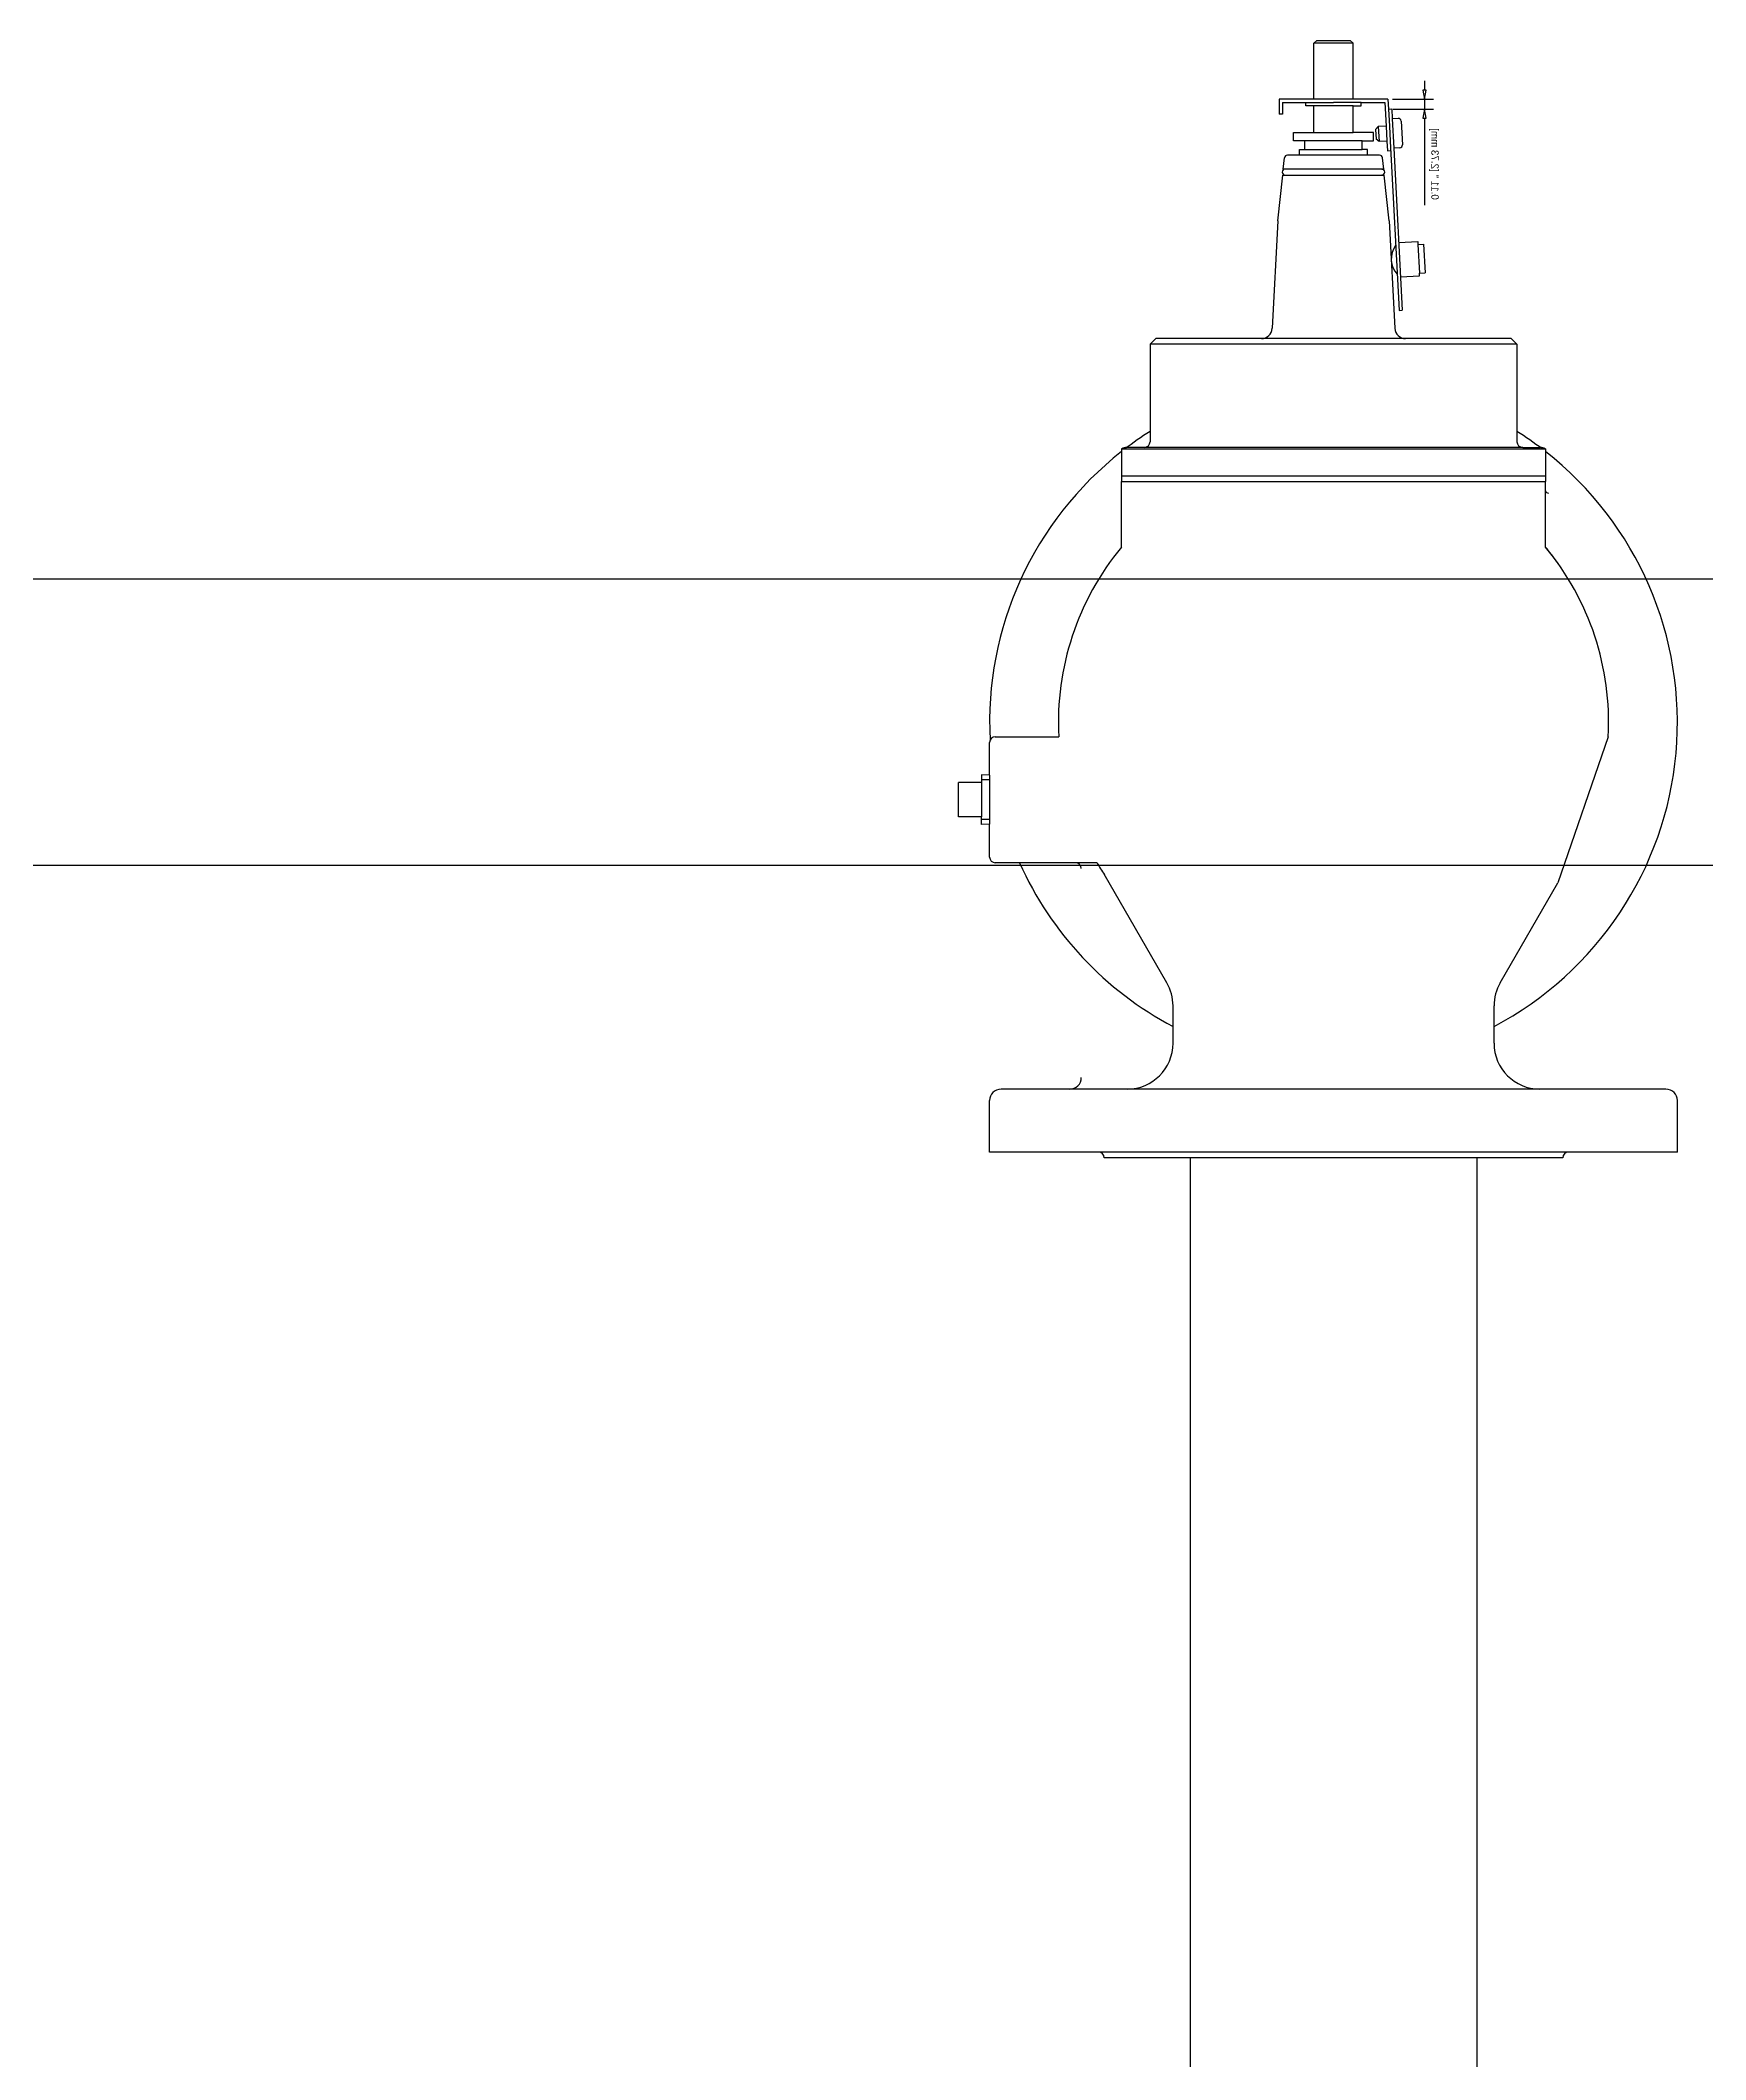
# Model space of a CAD drawing. Header units: inches. Extents: x 2625 to 3066, y 1222 to 1501.
# Drawn here: x 2927.1 to 2945.26, y 1332.3 to 1354.32 of the extents above; entities that cross this region are included whole.
import ezdxf

# ---------------------------------------------------------------- set-up
doc = ezdxf.new("R2010")
doc.units = ezdxf.units.IN
doc.header["$MEASUREMENT"] = 0
doc.layers.add('WDPUMP', color=7, linetype='Continuous')
doc.layers.add('WSPUMP', color=7, linetype='Continuous')

msp = doc.modelspace()

# ---------------------------------------------------------------- linework, layer by layer
at = {"layer": 'WDPUMP', "color": 7, "linetype": 'Continuous'}
for p, q in [((2940.9895, 1354.2901), (2941.0208, 1354.3214)), ((2940.9895, 1353.6793), (2940.9895, 1354.2901)), ((2941.4175, 1354.2901), (2940.9895, 1354.2901)), ((2941.0208, 1354.3214), (2941.3862, 1354.3214)), ((2941.4175, 1354.2901), (2941.3862, 1354.3214)), ((2941.4175, 1353.6793), (2941.4175, 1354.2901)), ((2942.2124, 1353.7793), (2942.1772, 1353.7793)), ((2942.1772, 1353.7793), (2942.1948, 1353.6793)), ((2942.1948, 1353.8793), (2942.1948, 1353.7793)), ((2942.1948, 1353.6793), (2942.2124, 1353.7793)), ((2941.797, 1353.6793), (2940.61, 1353.6793)), ((2940.61, 1353.6793), (2940.61, 1353.5184)), ((2940.6459, 1353.5184), (2940.61, 1353.5184)), ((2940.6459, 1353.6434), (2940.9035, 1353.6434)), ((2940.6459, 1353.6434), (2940.6459, 1353.5184)), ((2940.9035, 1353.6434), (2941.2035, 1353.6434)), ((2940.9035, 1353.6084), (2940.9035, 1353.6434)), ((2940.9895, 1353.6084), (2940.9035, 1353.6084)), ((2941.4175, 1353.6084), (2940.9895, 1353.6084)), ((2940.9895, 1353.3186), (2940.9895, 1353.6084)), ((2941.5035, 1353.6434), (2941.2035, 1353.6434)), ((2941.4175, 1353.6084), (2941.5035, 1353.6084)), ((2941.4175, 1353.3186), (2941.4175, 1353.6084)), ((2941.5035, 1353.6084), (2941.5035, 1353.6434)), ((2941.5035, 1353.6434), (2941.7629, 1353.6434)), ((2941.7629, 1353.6434), (2941.7764, 1353.385)), ((2941.797, 1353.6793), (2941.8026, 1353.5718)), ((2941.8026, 1353.5718), (2941.8384, 1353.5737)), ((2941.8026, 1353.5718), (2941.8123, 1353.3869)), ((2941.8384, 1353.5737), (2941.844, 1353.4675)), ((2941.9087, 1353.4709), (2941.844, 1353.4675)), ((2941.847, 1353.6793), (2942.2948, 1353.6793)), ((2941.8526, 1353.5718), (2942.2948, 1353.5718)), ((2942.1948, 1353.5718), (2942.1772, 1353.4718)), ((2942.1772, 1353.4718), (2942.2124, 1353.4718)), ((2942.1948, 1353.6793), (2942.1948, 1353.5718)), ((2942.2124, 1353.4718), (2942.1948, 1353.5718)), ((2942.1948, 1353.4718), (2942.1948, 1353.3718)), ((2940.766, 1353.3186), (2940.9895, 1353.3186)), ((2940.766, 1353.2249), (2940.766, 1353.3186)), ((2940.9895, 1353.3186), (2941.4175, 1353.3186)), ((2941.641, 1353.3186), (2941.4175, 1353.3186)), ((2941.641, 1353.2249), (2941.641, 1353.3186)), ((2941.6915, 1353.3805), (2941.6625, 1353.3484)), ((2941.6625, 1353.3484), (2941.6679, 1353.2459)), ((2941.7764, 1353.385), (2941.6915, 1353.3805)), ((2941.6915, 1353.3805), (2941.7, 1353.217)), ((2941.7764, 1353.385), (2941.785, 1353.2214)), ((2941.8123, 1353.3869), (2941.8209, 1353.2233)), ((2941.844, 1353.4675), (2941.8608, 1353.1464)), ((2941.9416, 1353.4413), (2941.9552, 1353.1827)), ((2942.1948, 1353.3718), (2942.1948, 1352.5227)), ((2940.6563, 1352.9187), (2940.6693, 1353.0419)), ((2941.7065, 1353.0699), (2940.7004, 1353.0699)), ((2940.891, 1353.2249), (2940.766, 1353.2249)), ((2940.833, 1353.1311), (2940.891, 1353.1311)), ((2940.833, 1353.0699), (2940.833, 1353.1311)), ((2941.516, 1353.2249), (2940.891, 1353.2249)), ((2940.891, 1353.1311), (2940.891, 1353.2249)), ((2940.891, 1353.1311), (2941.516, 1353.1311)), ((2941.516, 1353.1311), (2941.516, 1353.2249)), ((2941.516, 1353.2249), (2941.641, 1353.2249)), ((2941.574, 1353.1311), (2941.516, 1353.1311)), ((2941.574, 1353.0699), (2941.574, 1353.1311)), ((2941.7, 1353.217), (2941.6679, 1353.2459)), ((2941.785, 1353.2214), (2941.7, 1353.217)), ((2941.7506, 1352.9187), (2941.7376, 1353.0419)), ((2941.785, 1353.2214), (2941.7905, 1353.1176)), ((2941.7905, 1353.1176), (2941.8263, 1353.1194)), ((2941.8209, 1353.2233), (2941.9177, 1351.3761)), ((2941.9256, 1353.1498), (2941.8608, 1353.1464)), ((2941.8608, 1353.1464), (2941.9535, 1351.378)), ((2940.5968, 1352.3526), (2940.6493, 1352.8517)), ((2940.6493, 1352.8517), (2941.7576, 1352.8517)), ((2940.6493, 1352.8517), (2940.6767, 1352.8517)), ((2941.7506, 1352.9187), (2940.6563, 1352.9187)), ((2940.6767, 1352.9187), (2940.6563, 1352.9187)), ((2941.7303, 1352.9187), (2941.7506, 1352.9187)), ((2941.7576, 1352.8517), (2941.7303, 1352.8517)), ((2941.8101, 1352.3526), (2941.7576, 1352.8517)), ((2940.5968, 1352.3526), (2940.5355, 1351.1813)), ((2941.8101, 1352.3526), (2941.8715, 1351.1813)), ((2941.9148, 1352.116), (2942.1218, 1352.1268)), ((2942.1218, 1352.1268), (2942.1234, 1352.0957)), ((2942.1234, 1352.0957), (2942.1858, 1352.0989)), ((2942.1234, 1352.0957), (2942.1397, 1351.7835)), ((2942.1858, 1352.0989), (2942.2022, 1351.7868)), ((2941.9345, 1351.7415), (2942.1414, 1351.7523)), ((2942.1397, 1351.7835), (2942.2022, 1351.7868)), ((2942.1414, 1351.7523), (2942.1397, 1351.7835)), ((2941.9177, 1351.3761), (2941.9535, 1351.378)), ((2939.266, 1351.0694), (2939.2035, 1351.0069)), ((2943.141, 1351.0694), (2939.266, 1351.0694)), ((2943.141, 1351.0694), (2943.2035, 1351.0069)), ((2943.2035, 1351.0069), (2939.2035, 1351.0069)), ((2939.2035, 1351.0069), (2939.2035, 1349.9449)), ((2943.2035, 1351.0069), (2943.2035, 1349.9449)), ((2938.891, 1349.8657), (2943.516, 1349.8657)), ((2938.891, 1349.8657), (2938.891, 1349.5089)), ((2939.141, 1349.8824), (2938.9535, 1349.8824)), ((2943.266, 1349.8824), (2939.141, 1349.8824)), ((2943.266, 1349.8824), (2943.4535, 1349.8824)), ((2943.516, 1349.8657), (2943.516, 1349.5089)), ((2943.516, 1349.5699), (2938.891, 1349.5699)), ((2938.891, 1349.5089), (2943.516, 1349.5089)), ((2938.891, 1348.7946), (2938.891, 1349.5089)), ((2943.516, 1348.7946), (2943.516, 1349.5089)), ((2937.7945, 1348.4464), (2925.7358, 1348.4464)), ((2950.6758, 1348.4464), (2944.6124, 1348.4464)), ((2937.4535, 1346.3075), (2937.4535, 1346.6652)), ((2937.516, 1346.7277), (2938.2078, 1346.7277)), ((2944.1994, 1346.7277), (2943.6503, 1345.1339)), ((2937.3646, 1346.2277), (2937.1146, 1346.2277)), ((2937.1146, 1345.8527), (2937.1146, 1346.2277)), ((2937.4535, 1346.3075), (2937.3646, 1346.3102)), ((2937.3646, 1346.3102), (2937.3646, 1346.2277)), ((2937.4535, 1346.2562), (2937.3646, 1346.2562)), ((2937.3646, 1346.2277), (2937.3646, 1345.8527)), ((2937.4535, 1346.3075), (2937.4535, 1345.773)), ((2937.3646, 1345.8527), (2937.1146, 1345.8527)), ((2937.3646, 1345.7702), (2937.3646, 1345.8527)), ((2937.4535, 1345.8242), (2937.3646, 1345.8242)), ((2937.4535, 1345.773), (2937.3646, 1345.7702)), ((2937.4535, 1345.4152), (2937.4535, 1345.773)), ((2938.624, 1345.3527), (2937.516, 1345.3527)), ((2937.7945, 1345.3214), (2925.7358, 1345.3214)), ((2939.3865, 1344.0429), (2938.7025, 1345.2276)), ((2943.0204, 1344.0429), (2943.6503, 1345.1339)), ((2950.6758, 1345.3214), (2944.6124, 1345.3214)), ((2939.4535, 1343.3839), (2939.4535, 1343.7929)), ((2942.9535, 1343.3839), (2942.9535, 1343.7929)), ((2937.4535, 1342.1964), (2937.4535, 1342.7589)), ((2938.9535, 1342.8839), (2937.5785, 1342.8839)), ((2943.4535, 1342.8839), (2938.9535, 1342.8839)), ((2944.8285, 1342.8839), (2943.4535, 1342.8839)), ((2944.9535, 1342.1964), (2944.9535, 1342.7589)), ((2938.641, 1342.1964), (2937.4535, 1342.1964)), ((2943.766, 1342.1964), (2938.641, 1342.1964)), ((2943.7035, 1342.1339), (2938.7035, 1342.1339)), ((2939.641, 1342.1339), (2939.641, 1324.1339)), ((2942.766, 1342.1339), (2942.766, 1324.1339)), ((2944.9535, 1342.1964), (2943.766, 1342.1964))]:
    msp.add_line(p, q, dxfattribs=at)
for centre, radius, start, end in [((2941.9104, 1353.4397), 0.0313, 3, 93), ((2940.7004, 1353.0386), 0.0313, 90, 174), ((2941.7065, 1353.0386), 0.0313, 6, 90), ((2941.9239, 1353.181), 0.0313, 273, 3), ((2940.6767, 1352.8852), 0.0335, 90, 270), ((2941.7303, 1352.8852), 0.0335, 270, 90), ((2942.0774, 1351.9367), 0.2451, 143.38148, 222.61852), ((2940.4175, 1351.1875), 0.1181, 270, 357), ((2941.9894, 1351.1875), 0.1181, 183, 270), ((2941.2035, 1346.8839), 3.75, 122.23095, 127.33207), ((2941.2035, 1346.8839), 3.75, 52.66793, 57.76905), ((2941.2035, 1346.8839), 3.75, 128.07312, 182.96754), ((2938.9535, 1349.7574), 0.125, 90, 120), ((2939.141, 1349.9449), 0.0625, 270, 0), ((2941.2035, 1346.8839), 3.75, 297.81814, 51.92688), ((2943.266, 1349.9449), 0.0625, 180, 270), ((2943.4535, 1349.7574), 0.125, 60, 90), ((2943.5468, 1349.4152), 0.0313, 190.25487, 270), ((2941.2035, 1346.8839), 3, 140.42878, 182.98455), ((2941.2035, 1346.8839), 3, 35.68533, 39.57122), ((2941.2035, 1346.8839), 3, 357.01545, 39.57122), ((2937.516, 1346.6652), 0.0625, 90, 180), ((2937.516, 1345.4152), 0.0625, 180, 270), ((2941.2035, 1346.8839), 3.75, 204.09934, 242.18186), ((2938.391, 1345.2902), 0.0625, 0, 90), ((2941.2035, 1346.8839), 3, 210.69048, 213.607), ((2938.9535, 1343.7929), 0.5, 0, 30), ((2943.4535, 1343.7929), 0.5, 150, 180), ((2938.9535, 1343.3839), 0.5, 270, 0), ((2943.4535, 1343.3839), 0.5, 180, 270), ((2938.3285, 1343.0089), 0.125, 270, 0), ((2937.5785, 1342.7589), 0.125, 90, 180), ((2944.8285, 1342.7589), 0.125, 0, 90), ((2938.641, 1342.1339), 0.0625, 0, 90), ((2943.766, 1342.1339), 0.0625, 90, 180)]:
    msp.add_arc(centre, radius, start, end, dxfattribs=at)
at = {"layer": 'WSPUMP', "color": 7, "linetype": 'Continuous'}
for p, q in [((2950.7027, 1348.4464), (2927.1038, 1348.4464)), ((2950.7027, 1345.3214), (2927.1038, 1345.3214))]:
    msp.add_line(p, q, dxfattribs=at)

# ---------------------------------------------------------------- texts
at = {"layer": 'WDPUMP', "color": 7, "linetype": 'Continuous', "text_generation_flag": 2}
msp.add_text('0.11 " [2.73 mm]', height=0.08, rotation=270, dxfattribs=at).set_placement((2942.2704, 1352.5827))

doc.saveas('drawing.dxf')
